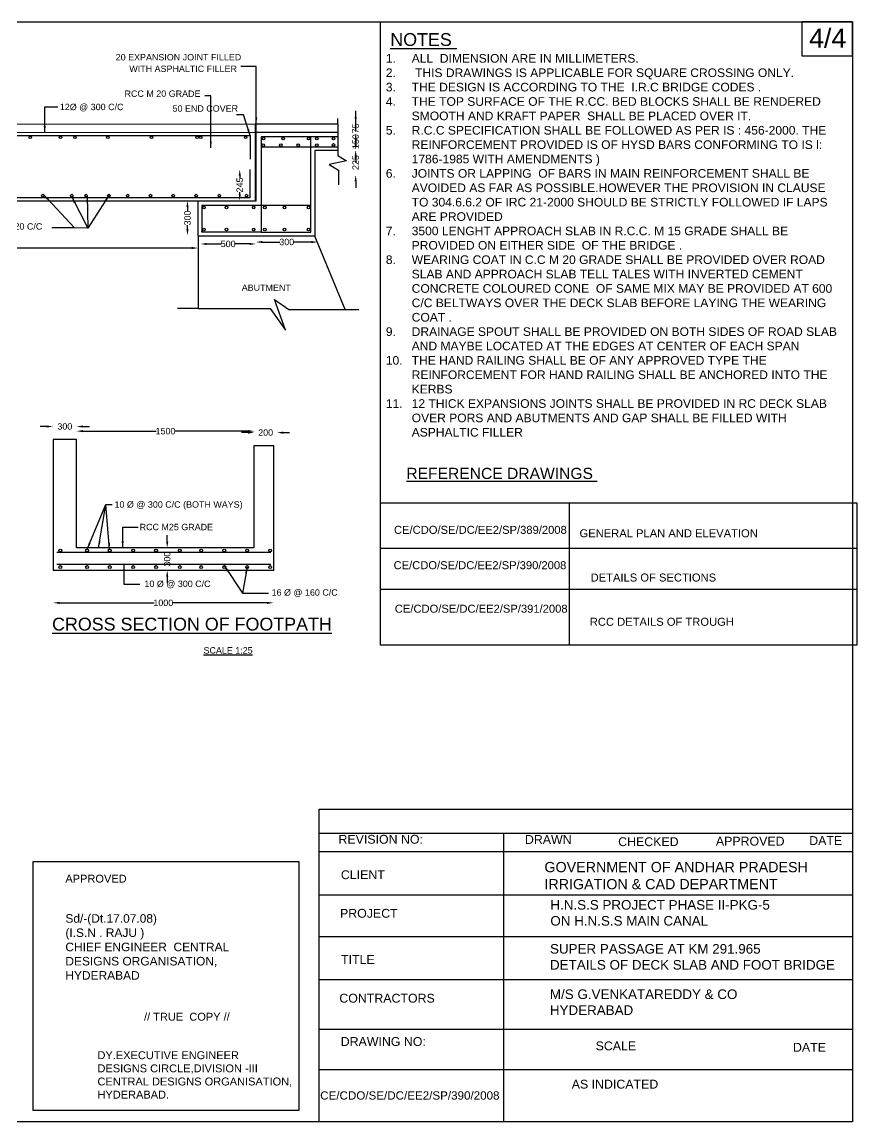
# Model space of a CAD drawing. Header units: millimetres. Extents: x 2520774 to 2546852, y 44349741 to 44366953.
# Drawn here: x 2533786 to 2546852, y 44349741 to 44366953 of the extents above; entities that cross this region are included whole.
import ezdxf

# ---------------------------------------------------------------- set-up
doc = ezdxf.new("R2010")
doc.units = ezdxf.units.MM
doc.header["$MEASUREMENT"] = 0
for name, color, linetype in [('DIMENSION', 7, 'Continuous'), ('DIMENSIONS', 7, 'Continuous'), ('DRAWING', 2, 'Continuous'), ('TEXT', 7, 'Continuous')]:
    doc.layers.add(name, color=color, linetype=linetype)
doc.styles.get("Standard").update_dxf_attribs({"font": 'arial.ttf', "height": 100})
doc.dimstyles.get("Standard").update_dxf_attribs({"dimtxt": 100, "dimasz": 100, "dimexe": 0.18, "dimexo": 0.0625, "dimgap": 0.09, "dimtad": 0, "dimdec": 0, "dimzin": 0, "dimdsep": 46, "dimtxsty": 'Standard', "dimcen": 0.09, "dimse1": 1, "dimse2": 1, "dimadec": 0, "dimazin": 0, "dimtfac": 1, "dimtdec": 0, "dimtofl": 0, "dimtmove": 0, "dimatfit": 3, "dimfxl": 1, "dimtolj": 1, "dimtzin": 0, "dimarcsym": 0})

# ---------------------------------------------------------------- blocks, each defined once
blk = doc.blocks.new('*D62')
at = {"layer": 'Defpoints', "color": 0, "transparency": 16777216}
for p in [(2536375, 44364157), (2536375, 44364157), (2536375, 44363615)]:
    blk.add_point(p, dxfattribs=at)
at = {"layer": 'DIMENSION', "color": 0, "lineweight": -2, "transparency": 16777216}
for p, q in [((2536375, 44364057), (2536375, 44363996)), ((2536375, 44363715), (2536375, 44363776))]:
    blk.add_line(p, q, dxfattribs=at)
at = {"layer": 'DIMENSION', "color": 0, "transparency": 16777216}
for points in [[(2536358, 44364057), (2536392, 44364057), (2536375, 44364157)], [(2536358, 44363715), (2536392, 44363715), (2536375, 44363615)]]:
    blk.add_solid(points, dxfattribs=at)
at = {"layer": 'DIMENSION', "color": 0, "transparency": 16777216, "insert": (2536375, 44363886), "char_height": 100, "attachment_point": 5, "rotation": 90}
blk.add_mtext('\\A1;300', dxfattribs=at)
blk = doc.blocks.new('*D63')
at = {"layer": 'Defpoints', "color": 0, "transparency": 16777216}
for p in [(2536578, 44363480), (2536578, 44363480), (2537446, 44363480)]:
    blk.add_point(p, dxfattribs=at)
at = {"layer": 'DIMENSION', "color": 0, "lineweight": -2, "transparency": 16777216}
for p, q in [((2536678, 44363480), (2536902, 44363480)), ((2537346, 44363480), (2537122, 44363480))]:
    blk.add_line(p, q, dxfattribs=at)
at = {"layer": 'DIMENSION', "color": 0, "transparency": 16777216}
for points in [[(2536678, 44363496), (2536678, 44363463), (2536578, 44363480)], [(2537346, 44363496), (2537346, 44363463), (2537446, 44363480)]]:
    blk.add_solid(points, dxfattribs=at)
at = {"layer": 'DIMENSION', "color": 0, "transparency": 16777216, "insert": (2537012, 44363480), "char_height": 100, "attachment_point": 5}
blk.add_mtext('\\A1;500', dxfattribs=at)
blk = doc.blocks.new('*D64')
at = {"layer": 'Defpoints', "color": 0, "transparency": 16777216}
for p in [(2537446, 44363480), (2538411, 44363510), (2538411, 44363504)]:
    blk.add_point(p, dxfattribs=at)
at = {"layer": 'DIMENSION', "color": 0, "lineweight": -2, "transparency": 16777216}
for p, q in [((2537546, 44363510), (2537818, 44363510)), ((2538311, 44363510), (2538039, 44363510))]:
    blk.add_line(p, q, dxfattribs=at)
at = {"layer": 'DIMENSION', "color": 0, "transparency": 16777216}
for points in [[(2537546, 44363527), (2537546, 44363493), (2537446, 44363510)], [(2538311, 44363527), (2538311, 44363493), (2538411, 44363510)]]:
    blk.add_solid(points, dxfattribs=at)
at = {"layer": 'DIMENSION', "color": 0, "transparency": 16777216, "insert": (2537928, 44363510), "char_height": 100, "attachment_point": 5}
blk.add_mtext('\\A1;300', dxfattribs=at)
blk = doc.blocks.new('*D65')
at = {"layer": 'Defpoints', "color": 0, "transparency": 16777216}
for p in [(2537193, 44364646), (2537209, 44364646), (2537209, 44364157)]:
    blk.add_point(p, dxfattribs=at)
at = {"layer": 'DIMENSION', "color": 0, "lineweight": -2, "transparency": 16777216}
for p, q in [((2537193, 44364546), (2537193, 44364513)), ((2537193, 44364257), (2537193, 44364290))]:
    blk.add_line(p, q, dxfattribs=at)
at = {"layer": 'DIMENSION', "color": 0, "transparency": 16777216}
for points in [[(2537177, 44364546), (2537210, 44364546), (2537193, 44364646)], [(2537177, 44364257), (2537210, 44364257), (2537193, 44364157)]]:
    blk.add_solid(points, dxfattribs=at)
at = {"layer": 'DIMENSION', "color": 0, "transparency": 16777216, "insert": (2537193, 44364402), "char_height": 100, "attachment_point": 5, "rotation": 90}
blk.add_mtext('\\A1;245', dxfattribs=at)
blk = doc.blocks.new('*D66')
at = {"layer": 'Defpoints', "color": 0, "transparency": 16777216}
for p in [(2538980, 44364948), (2539007, 44364948), (2538980, 44364558)]:
    blk.add_point(p, dxfattribs=at)
at = {"layer": 'DIMENSION', "color": 0, "lineweight": -2, "transparency": 16777216}
for p, q in [((2539007, 44365048), (2539007, 44365148)), ((2539007, 44364458), (2539007, 44364358))]:
    blk.add_line(p, q, dxfattribs=at)
at = {"layer": 'DIMENSION', "color": 0, "transparency": 16777216}
for points in [[(2538990, 44365048), (2539024, 44365048), (2539007, 44364948)], [(2538990, 44364458), (2539024, 44364458), (2539007, 44364558)]]:
    blk.add_solid(points, dxfattribs=at)
at = {"layer": 'DIMENSION', "color": 0, "transparency": 16777216, "insert": (2539007, 44364753), "char_height": 100, "attachment_point": 5, "rotation": 90}
blk.add_mtext('\\A1;225', dxfattribs=at)
blk = doc.blocks.new('*D67')
at = {"layer": 'Defpoints', "color": 0, "transparency": 16777216}
for p in [(2539007, 44365214), (2539007, 44365214), (2539007, 44364948)]:
    blk.add_point(p, dxfattribs=at)
at = {"layer": 'DIMENSION', "color": 0, "lineweight": -2, "transparency": 16777216}
for p, q in [((2539007, 44365314), (2539007, 44365414)), ((2539007, 44364848), (2539007, 44364748))]:
    blk.add_line(p, q, dxfattribs=at)
at = {"layer": 'DIMENSION', "color": 0, "transparency": 16777216}
for points in [[(2538990, 44365314), (2539024, 44365314), (2539007, 44365214)], [(2538990, 44364848), (2539024, 44364848), (2539007, 44364948)]]:
    blk.add_solid(points, dxfattribs=at)
at = {"layer": 'DIMENSION', "color": 0, "transparency": 16777216, "insert": (2539007, 44365081), "char_height": 100, "attachment_point": 5, "rotation": 90}
blk.add_mtext('\\A1;150', dxfattribs=at)
blk = doc.blocks.new('*D68')
at = {"layer": 'Defpoints', "color": 0, "transparency": 16777216}
for p in [(2539007, 44365364), (2539007, 44365364), (2539007, 44365214)]:
    blk.add_point(p, dxfattribs=at)
at = {"layer": 'DIMENSION', "color": 0, "lineweight": -2, "transparency": 16777216}
for p, q in [((2539007, 44365464), (2539007, 44365564)), ((2539007, 44365114), (2539007, 44365014))]:
    blk.add_line(p, q, dxfattribs=at)
at = {"layer": 'DIMENSION', "color": 0, "transparency": 16777216}
for points in [[(2538990, 44365464), (2539024, 44365464), (2539007, 44365364)], [(2538990, 44365114), (2539024, 44365114), (2539007, 44365214)]]:
    blk.add_solid(points, dxfattribs=at)
at = {"layer": 'DIMENSION', "color": 0, "transparency": 16777216, "insert": (2539007, 44365288), "char_height": 100, "attachment_point": 5, "rotation": 90}
blk.add_mtext('\\A1;75', dxfattribs=at)
blk = doc.blocks.new('*D69')
at = {"layer": 'Defpoints', "color": 0, "transparency": 16777216}
for p in [(2523626, 44363416), (2523626, 44363347), (2536542, 44363347)]:
    blk.add_point(p, dxfattribs=at)
at = {"layer": 'DIMENSION', "color": 0, "lineweight": -2, "transparency": 16777216}
for p, q in [((2523726, 44363416), (2529934, 44363416)), ((2536442, 44363416), (2530233, 44363416))]:
    blk.add_line(p, q, dxfattribs=at)
at = {"layer": 'DIMENSION', "color": 0, "transparency": 16777216}
for points in [[(2523726, 44363433), (2523726, 44363399), (2523626, 44363416)], [(2536442, 44363433), (2536442, 44363399), (2536542, 44363416)]]:
    blk.add_solid(points, dxfattribs=at)
at = {"layer": 'DIMENSION', "color": 0, "transparency": 16777216, "insert": (2530084, 44363416), "char_height": 100, "attachment_point": 5}
blk.add_mtext('\\A1;5500', dxfattribs=at)
blk = doc.blocks.new('*D102')
at = {"layer": 'Defpoints', "color": 0, "transparency": 16777216}
for p in [(2534274, 44357950), (2537721, 44357864), (2537721, 44357853)]:
    blk.add_point(p, dxfattribs=at)
at = {"layer": 'DIMENSION', "color": 0, "lineweight": -2, "transparency": 16777216}
for p, q in [((2534374, 44357864), (2535853, 44357864)), ((2537621, 44357864), (2536142, 44357864))]:
    blk.add_line(p, q, dxfattribs=at)
at = {"layer": 'DIMENSION', "color": 0, "transparency": 16777216}
for points in [[(2534374, 44357880), (2534374, 44357847), (2534274, 44357864)], [(2537621, 44357880), (2537621, 44357847), (2537721, 44357864)]]:
    blk.add_solid(points, dxfattribs=at)
at = {"layer": 'DIMENSION', "color": 0, "transparency": 16777216, "insert": (2535997, 44357864), "char_height": 100, "attachment_point": 5}
blk.add_mtext('\\A1;1000', dxfattribs=at)
blk = doc.blocks.new('*D103')
at = {"layer": 'Defpoints', "color": 0, "transparency": 16777216}
for p in [(2536026, 44358724), (2536058, 44358724), (2536039, 44358372)]:
    blk.add_point(p, dxfattribs=at)
at = {"layer": 'DIMENSION', "color": 0, "lineweight": -2, "transparency": 16777216}
for p, q in [((2536058, 44358824), (2536058, 44358924)), ((2536058, 44358272), (2536058, 44358172))]:
    blk.add_line(p, q, dxfattribs=at)
at = {"layer": 'DIMENSION', "color": 0, "transparency": 16777216}
for points in [[(2536042, 44358824), (2536075, 44358824), (2536058, 44358724)], [(2536042, 44358272), (2536075, 44358272), (2536058, 44358372)]]:
    blk.add_solid(points, dxfattribs=at)
at = {"layer": 'DIMENSION', "color": 0, "transparency": 16777216, "insert": (2536058, 44358548), "char_height": 100, "attachment_point": 5, "rotation": 90}
blk.add_mtext('\\A1;300', dxfattribs=at)
blk = doc.blocks.new('*D104')
at = {"layer": 'Defpoints', "color": 0, "transparency": 16777216}
for p in [(2534272, 44360624), (2534272, 44360421), (2534640, 44360421)]:
    blk.add_point(p, dxfattribs=at)
at = {"layer": 'DIMENSION', "color": 0, "lineweight": -2, "transparency": 16777216}
for p, q in [((2534172, 44360624), (2534072, 44360624)), ((2534740, 44360624), (2534840, 44360624))]:
    blk.add_line(p, q, dxfattribs=at)
at = {"layer": 'DIMENSION', "color": 0, "transparency": 16777216}
for points in [[(2534172, 44360640), (2534172, 44360607), (2534272, 44360624)], [(2534740, 44360640), (2534740, 44360607), (2534640, 44360624)]]:
    blk.add_solid(points, dxfattribs=at)
at = {"layer": 'DIMENSION', "color": 0, "transparency": 16777216, "insert": (2534456, 44360624), "char_height": 100, "attachment_point": 5}
blk.add_mtext('\\A1;300', dxfattribs=at)
blk = doc.blocks.new('*D105')
at = {"layer": 'Defpoints', "color": 0, "transparency": 16777216}
for p in [(2534640, 44360624), (2537422, 44360554), (2537422, 44360551)]:
    blk.add_point(p, dxfattribs=at)
at = {"layer": 'DIMENSION', "color": 0, "lineweight": -2, "transparency": 16777216}
for p, q in [((2534740, 44360551), (2535887, 44360551)), ((2537322, 44360551), (2536176, 44360551))]:
    blk.add_line(p, q, dxfattribs=at)
at = {"layer": 'DIMENSION', "color": 0, "transparency": 16777216}
for points in [[(2534740, 44360568), (2534740, 44360534), (2534640, 44360551)], [(2537322, 44360568), (2537322, 44360534), (2537422, 44360551)]]:
    blk.add_solid(points, dxfattribs=at)
at = {"layer": 'DIMENSION', "color": 0, "transparency": 16777216, "insert": (2536031, 44360551), "char_height": 100, "attachment_point": 5}
blk.add_mtext('\\A1;1500', dxfattribs=at)
blk = doc.blocks.new('*D106')
at = {"layer": 'Defpoints', "color": 0, "transparency": 16777216}
for p in [(2537422, 44360551), (2537774, 44360551), (2537774, 44360528)]:
    blk.add_point(p, dxfattribs=at)
at = {"layer": 'DIMENSION', "color": 0, "lineweight": -2, "transparency": 16777216}
for p, q in [((2537322, 44360528), (2537222, 44360528)), ((2537874, 44360528), (2537974, 44360528))]:
    blk.add_line(p, q, dxfattribs=at)
at = {"layer": 'DIMENSION', "color": 0, "transparency": 16777216}
for points in [[(2537322, 44360544), (2537322, 44360511), (2537422, 44360528)], [(2537874, 44360544), (2537874, 44360511), (2537774, 44360528)]]:
    blk.add_solid(points, dxfattribs=at)
at = {"layer": 'DIMENSION', "color": 0, "transparency": 16777216, "insert": (2537598, 44360528), "char_height": 100, "attachment_point": 5}
blk.add_mtext('\\A1;200', dxfattribs=at)

msp = doc.modelspace()

# ---------------------------------------------------------------- linework, layer by layer
at = {"layer": 'DIMENSION', "color": 0}
for points in [[(2546783.5, 44349740.7), (2520774.5, 44349740.7), (2520774.5, 44366953), (2546783.5, 44366953)], [(2546783.5, 44366953), (2545986, 44366953), (2545986, 44366422), (2546783.5, 44366422)], [(2539396, 44359431), (2546851.5, 44359431), (2546851.5, 44357204.3), (2539396, 44357204.3)], [(2538436.9, 44354635.5), (2546783.5, 44354635.5), (2546783.5, 44349740.7), (2538436.9, 44349740.7)]]:
    msp.add_lwpolyline(points, close=True, dxfattribs=at)
at = {"layer": 'DIMENSION'}
msp.add_lwpolyline([(2539396, 44359431), (2539396, 44366953)], dxfattribs=at)
at = {"layer": 'DIMENSION', "color": 0}
for points in [[(2546783.5, 44354635.5), (2546783.5, 44349740.7)], [(2538436.9, 44350564.1), (2546783.5, 44350564.1)]]:
    msp.add_lwpolyline(points, dxfattribs=at)
at = {"layer": 'DIMENSIONS', "color": 0}
for points in [[(2546851.5, 44357204.3), (2539396, 44357204.3), (2539396, 44359431), (2546851.5, 44359431)], [(2542347.5, 44359431), (2542347.5, 44357204.3)], [(2539396, 44358719.4), (2546851.5, 44358719.4)], [(2546851.5, 44358072.7), (2539396, 44358072.7)]]:
    msp.add_lwpolyline(points, dxfattribs=at)
at = {"layer": 'DRAWING', "color": 0}
for points in [[(2521423.9, 44365348.6), (2522696.9, 44365348.6), (2522696.9, 44364156.7), (2537451.9, 44364156.7), (2537451.9, 44365360.1), (2538730.1, 44365360.1), (2538730.1, 44365445.3)], [(2522729.6, 44365348.6), (2537435.4, 44365360.1), (2537435.4, 44364156.7)], [(2538730.1, 44365360.1), (2538730.1, 44364866.4), (2538862.7, 44364778.1), (2538593.9, 44364725.4), (2538736.5, 44364635.6), (2538736.5, 44364402.7)], [(2537435.4, 44365225.5), (2522729.6, 44365216.8)], [(2522823.4, 44365175), (2537355.3, 44365175), (2537355.3, 44364807.5)], [(2538730.1, 44365226.3), (2537451.9, 44365226.3)], [(2538730.1, 44365157.8), (2537530.6, 44365157.8), (2537530.6, 44363662.6), (2538304.1, 44363662.6), (2538304.1, 44365157.8)], [(2538730.1, 44364996.9), (2537530.6, 44364996.9)], [(2538730.1, 44364940.3), (2538370.3, 44364940.3), (2538370.3, 44363603.1), (2536541.6, 44363603.1), (2536541.6, 44364156.7)], [(2537352.3, 44364642.6), (2537352.3, 44364203.4), (2522823.4, 44364203.4), (2522823.4, 44364652.4)], [(2538304.1, 44364082.5), (2536602.3, 44364082.5), (2536602.3, 44363677.9)], [(2537530.6, 44363662.6), (2536602.3, 44363662.6), (2536602.3, 44363677.9)], [(2536541.6, 44363603.1), (2536541.6, 44362471.6), (2536217.3, 44362471.6)], [(2538843.7, 44362455.6), (2538370.3, 44363603.1)], [(2536541.6, 44362471.6), (2537670.5, 44362471.6), (2537908.5, 44362132.8), (2537738.3, 44362608.3), (2537963.3, 44362455.6), (2539055.7, 44362455.6)], [(2537728.7, 44358372.2), (2537728.7, 44360323.2), (2537411.2, 44360323.2), (2537411.2, 44358724.2), (2534640.2, 44358724.2), (2534640.2, 44360420.7), (2534271.7, 44360420.7)], [(2534271.7, 44360420.7), (2534271.7, 44358372.2)], [(2537677.7, 44358651.7), (2534331.2, 44358651.7)], [(2537677.7, 44358463.2), (2534331.2, 44358463.2)], [(2537728.7, 44358372.2), (2534271.7, 44358372.2)]]:
    msp.add_lwpolyline(points, dxfattribs=at)
for centre, radius in [((2533916, 44365148.5), 20.5), ((2534387, 44365148.5), 20.5), ((2534614.5, 44365148.5), 20.5), ((2535128.5, 44365148.5), 20.5), ((2535811, 44365148.5), 20.5), ((2536526, 44365148.5), 20.5), ((2536582.5, 44365148.5), 20.5), ((2537285.5, 44365148.5), 20.5), ((2537559.5, 44365025.5), 20.5), ((2537567, 44365127.5), 20.5), ((2537834.5, 44365025.5), 20.5), ((2537871.5, 44365127.5), 20.5), ((2538109.5, 44365025.5), 20.5), ((2538270.5, 44365127.5), 20.5), ((2538399.5, 44365127.5), 20.5), ((2538399.5, 44365026), 20.5), ((2538659.5, 44365127.5), 20.5), ((2538659.5, 44365029), 20.5), ((2534110, 44364236), 20.5), ((2534564, 44364236), 20.5), ((2534787.5, 44364236), 20.5), ((2535143.5, 44364236), 20.5), ((2535439.5, 44364236), 20.5), ((2535797.5, 44364236), 20.5), ((2536151.5, 44364236), 20.5), ((2536509.5, 44364236), 20.5), ((2536873.5, 44364236), 20.5), ((2537300.5, 44364236), 20.5), ((2536633.5, 44364051.5), 20.5), ((2536987, 44364051.5), 20.5), ((2537411, 44364051.5), 20.5), ((2537584.5, 44364051.5), 20.5), ((2537894, 44364051.5), 20.5), ((2538270.5, 44364051.5), 20.5), ((2536633.5, 44363705), 20.5), ((2536987, 44363705), 20.5), ((2537411, 44363705), 20.5), ((2537584.5, 44363705), 20.5), ((2537894, 44363705), 20.5), ((2538270.5, 44363705), 20.5), ((2534385.7, 44358684.7), 22), ((2534803.7, 44358684.7), 22), ((2535158.2, 44358684.7), 22), ((2535524.2, 44358684.7), 22), ((2535883.2, 44358684.7), 22), ((2536254.7, 44358684.7), 22), ((2536590.7, 44358684.7), 22), ((2536951.7, 44358684.7), 22), ((2537309.2, 44358684.7), 22), ((2537669.7, 44358684.7), 22), ((2534385.7, 44358424.7), 22), ((2534803.7, 44358424.7), 22), ((2535158.2, 44358424.7), 22), ((2535524.2, 44358424.7), 22), ((2535883.2, 44358424.7), 22), ((2536254.7, 44358424.7), 22), ((2536590.7, 44358424.7), 22), ((2536951.7, 44358424.7), 22), ((2537309.2, 44358424.7), 22), ((2537669.7, 44358424.7), 22)]:
    msp.add_circle(centre, radius, dxfattribs=at)
at = {"layer": 'TEXT', "color": 0}
for points in [[(2538436.9, 44354258.4), (2546783.5, 44354258.4)], [(2541319.5, 44354251.7), (2541319.5, 44349740.7)], [(2538436.9, 44353975.7), (2546783.5, 44353975.7)], [(2538436.9, 44353295.4), (2546783.5, 44353295.4)], [(2538436.9, 44352645.7), (2546783.5, 44352645.7)], [(2546783.5, 44351963), (2538436.9, 44351963)], [(2538436.9, 44351195), (2546783.5, 44351195)]]:
    msp.add_lwpolyline(points, dxfattribs=at)
msp.add_lwpolyline([(2533961, 44353817.2), (2538115.1, 44353817.2), (2538115.1, 44349918.5), (2533961, 44349918.5)], close=True, dxfattribs=at)

# ---------------------------------------------------------------- texts
at = {"layer": 'DIMENSION', "insert": (2534967, 44350847.5), "char_height": 123.421, "width": 3032.449, "attachment_point": 1}
msp.add_mtext('DY.EXECUTIVE ENGINEER  \\PDESIGNS CIRCLE,DIVISION -III \\PCENTRAL DESIGNS ORGANISATION, \\PHYDERABAD.', dxfattribs=at)
at = {"layer": 'DIMENSIONS', "color": 0}
for s, height, p in [('%%UNOTES ', 200, (2539549, 44366578.4)), ('4/4', 300, (2546101.5, 44366550.5))]:
    msp.add_text(s, height=height, dxfattribs=at).set_placement(p)
at = {"layer": 'DIMENSIONS', "color": 0, "insert": (2539343.8, 44366451.6), "char_height": 135, "width": 7223.405, "attachment_point": 1}
msp.add_mtext('\\pi-405,l540,t540;1.^IALL  DIMENSION ARE IN MILLIMETERS.\\P2.^I THIS DRAWINGS IS APPLICABLE FOR SQUARE CROSSING ONLY.\\P3.^ITHE DESIGN IS ACCORDING TO THE  I.R.C BRIDGE CODES .\\P4.^ITHE TOP SURFACE OF THE R.CC. BED BLOCKS SHALL BE RENDERED SMOOTH AND KRAFT PAPER  SHALL BE PLACED OVER IT. \\P5.^IR.C.C SPECIFICATION SHALL BE FOLLOWED AS PER IS : 456-2000. THE REINFORCEMENT PROVIDED IS OF HYSD BARS CONFORMING TO IS l: 1786-1985 WITH AMENDMENTS ) \\P6.^IJOINTS OR LAPPING  OF BARS IN MAIN REINFORCEMENT SHALL BE AVOIDED AS FAR AS POSSIBLE.HOWEVER THE PROVISION IN CLAUSE TO 304.6.6.2 OF IRC 21-2000 SHOULD BE STRICTLY FOLLOWED IF LAPS ARE PROVIDED \\P7.^I3500 LENGHT APPROACH SLAB IN R.C.C. M 15 GRADE SHALL BE PROVIDED ON EITHER SIDE  OF THE BRIDGE .\\P8.^IWEARING COAT IN C.C M 20 GRADE SHALL BE PROVIDED OVER ROAD SLAB AND APPROACH SLAB TELL TALES WITH INVERTED CEMENT CONCRETE COLOURED CONE  OF SAME MIX MAY BE PROVIDED AT 600 C/C BELTWAYS OVER THE DECK SLAB BEFORE LAYING THE WEARING COAT .\\P9.^IDRAINAGE SPOUT SHALL BE PROVIDED ON BOTH SIDES OF ROAD SLAB AND MAYBE LOCATED AT THE EDGES AT CENTER OF EACH SPAN  \\P10.^ITHE HAND RAILING SHALL BE OF ANY APPROVED TYPE THE  REINFORCEMENT FOR HAND RAILING SHALL BE ANCHORED INTO THE KERBS \\P11.^I12 THICK EXPANSIONS JOINTS SHALL BE PROVIDED IN RC DECK SLAB OVER PORS AND ABUTMENTS AND GAP SHALL BE FILLED WITH ASPHALTIC FILLER ', dxfattribs=at)
at = {"layer": 'TEXT', "color": 0}
for s, height, p in [('20 EXPANSION JOINT FILLED', 100, (2535252.3, 44366351.9)), ('WITH ASPHALTIC FILLER', 100, (2535465, 44366170.7)), ('RCC M 20 GRADE', 100, (2535390.6, 44365781.5)), ('12Ø @ 300 C/C', 100, (2534378, 44365573.6)), ('50 END COVER', 100, (2536141.8, 44365549.3)), ('12 Ø @ 220 C/C', 100, (2533068.4, 44363704.1)), ('ABUTMENT', 100, (2537223.8, 44362745.4)), ('%%UREFERENCE DRAWINGS ', 175, (2539800.2, 44359801.8)), ('10 Ø @ 300 C/C (BOTH WAYS)', 100, (2535233.6, 44359353.4)), ('RCC M25 GRADE', 100, (2535626.7, 44359000.7)), ('CE/CDO/SE/DC/EE2/SP/389/2008', 125.244, (2539606.8, 44358943.7)), ('GENERAL PLAN AND ELEVATION ', 125.244, (2542509.6, 44358890.2)), ('CE/CDO/SE/DC/EE2/SP/390/2008', 125.244, (2539600, 44358390.7)), ('DETAILS OF SECTIONS', 125.244, (2542683.7, 44358197.7)), ('10 Ø @ 300 C/C', 100, (2535702.1, 44358112.4)), ('16 Ø @ 160 C/C', 100, (2537691.5, 44357976.6)), ('CE/CDO/SE/DC/EE2/SP/391/2008', 125.244, (2539619.3, 44357709.9)), ('%%UCROSS SECTION OF FOOTPATH', 200, (2534256.7, 44357431.3)), ('RCC DETAILS OF TROUGH ', 125.244, (2542670.4, 44357505.2)), ('%%USCALE 1:25', 100, (2536626.2, 44357070.9)), ('REVISION NO:', 138.461, (2538737.8, 44354094.9)), ('DRAWN ', 138.46, (2541655.6, 44354092.3)), ('CHECKED ', 138.46, (2543114.5, 44354057.4)), ('APPROVED ', 138.46, (2544643.2, 44354066.1)), ('DATE ', 138.46, (2546103.6, 44354074.8)), ('CLIENT', 138.46, (2538775.7, 44353540.8)), ('PROJECT', 138.46, (2538762.1, 44352936.7)), ('TITLE ', 138.46, (2538778.4, 44352215)), ('CONTRACTORS ', 138.461, (2538751.3, 44351608.5)), ('DRAWING NO:', 138.461, (2538773.1, 44350930.7)), ('SCALE ', 138.46, (2542761.4, 44350862.3)), ('DATE ', 138.46, (2545850, 44350840.6)), ('AS INDICATED ', 138.461, (2542387.8, 44350263.3)), ('CE/CDO/SE/DC/EE2/SP/390/2008', 130, (2538451.9, 44350090.6))]:
    msp.add_text(s, height=height, dxfattribs=at).set_placement(p)
at = {"layer": 'TEXT', "color": 0, "attachment_point": 1}
for s, insert, char_height, width in [('GOVERNMENT OF ANDHAR PRADESH  IRRIGATION & CAD DEPARTMENT ', (2541960.5, 44353809.5), 160, 4345.055), ('APPROVED  \\P\\P\\P{\\H1.0833x;Sd/-(Dt.17.07.08) \\P(I.S.N . RAJU ) \\PCHIEF ENGINEER  CENTRAL DESIGNS ORGANISATION, HYDERABAD \\H0.99997x; }', (2534465, 44353609.9), 123.428, 2837.353), ('H.N.S.S PROJECT PHASE II-PKG-5\\PON H.N.S.S MAIN CANAL', (2542053.6, 44353213.6), 150, 4430.198), ('SUPER PASSAGE AT KM 291.965 \\PDETAILS OF DECK SLAB AND FOOT BRIDGE  ', (2542048, 44352525.2), 150, 4512.88), ('M/S G.VENKATAREDDY & CO  HYDERABAD ', (2542046.2, 44351815.3), 150, 3090.98), ('\\P{\\H0.99994x;// TRUE  COPY //}', (2535695.5, 44351655.4), 123.428, 1342.445)]:
    msp.add_mtext(s, dxfattribs=dict(at, insert=insert, char_height=char_height, width=width))

# ---------------------------------------------------------------- dimensions: what is measured, and where the dimension line sits
at = {"layer": 'DIMENSION', "color": 0}
for base, p1, p2, text, picture, middle in [((2539007, 44365363.5), (2539007, 44365213.5), (2539007, 44365363.5), '75', '*D68', (2539007, 44365288.5)), ((2539007, 44365213.5), (2539007, 44364948), (2539007, 44365213.5), '150', '*D67', (2539007, 44365080.8)), ((2539007, 44364948), (2538979.5, 44364558.5), (2538979.5, 44364948), '225', '*D66', (2539007, 44364753.2)), ((2537193.5, 44364646.5), (2537209, 44364156.7), (2537209, 44364646.5), '245', '*D65', (2537193.5, 44364401.6)), ((2536375, 44364156.7), (2536375, 44363615), (2536375, 44364156.7), '300', '*D62', (2536375, 44363885.9)), ((2536058.5, 44358724.2), (2536039, 44358372.2), (2536025.7, 44358724.2), '300', '*D103', (2536058.5, 44358548.2))]:
    dim = msp.add_linear_dim(base=base, p1=p1, p2=p2, angle=90, text=text, dimstyle='Standard', dxfattribs=at)
    dim.commit()
    dim.dimension.update_dxf_attribs({"geometry": picture, "text_midpoint": middle})
for base, p1, p2, text, picture, middle in [((2523625.9, 44363416), (2536541.6, 44363347), (2523625.9, 44363347), '5500', '*D69', (2530083.7, 44363416)), ((2536578.5, 44363479.5), (2537445.5, 44363479.5), (2536578.5, 44363479.5), '500', '*D63', (2537012, 44363479.5)), ((2538411.3, 44363510), (2537445.5, 44363479.5), (2538411.3, 44363503.8), '300', '*D64', (2537928.4, 44363510)), ((2534271.7, 44360623.5), (2534640.2, 44360420.7), (2534271.7, 44360420.7), '300', '*D104', (2534456, 44360623.5)), ((2537422, 44360551), (2534640.2, 44360623.5), (2537422, 44360553.5), '1500', '*D105', (2536031.1, 44360551)), ((2537774, 44360527.5), (2537422, 44360551), (2537774, 44360551), '200', '*D106', (2537598, 44360527.5)), ((2537721, 44357863.5), (2534273.5, 44357950), (2537721, 44357853), '1000', '*D102', (2535997.2, 44357863.5))]:
    dim = msp.add_linear_dim(base=base, p1=p1, p2=p2, text=text, dimstyle='Standard', dxfattribs=at)
    dim.commit()
    dim.dimension.update_dxf_attribs({"geometry": picture, "text_midpoint": middle})

# ---------------------------------------------------------------- leaders
for points in [[(2537451.9, 44365360.1), (2537451.9, 44366259), (2537212.5, 44366259)], [(2536740.5, 44364982), (2536740.5, 44365796), (2536647, 44365796)], [(2534142, 44365223.6), (2534142, 44365628), (2534347.5, 44365628)], [(2537355.3, 44365175), (2537251, 44365500), (2537144, 44365500)], [(2534121.4, 44364253), (2534609.5, 44363734.5), (2534252.5, 44363734.5)], [(2535143.5, 44364236), (2534815, 44363728), (2534252.5, 44363734.5)], [(2534564, 44364215.5), (2534815, 44363728)], [(2534808, 44364236), (2534815, 44363728)], [(2534807.4, 44358706.4), (2535095.5, 44359403), (2535197, 44359403)], [(2534984, 44358724.2), (2535095.5, 44359403)], [(2535156.3, 44358706.6), (2535095.5, 44359403)], [(2535361.5, 44358724.2), (2535361.5, 44359046), (2535604, 44359046)], [(2535381, 44358463.2), (2535381, 44358156), (2535630.5, 44358156)], [(2536947, 44358446.2), (2537236.5, 44358018), (2537640.5, 44358018)], [(2537309.2, 44358424.7), (2537236.5, 44358018)]]:
    msp.add_leader(points, dimstyle='Standard', override={"dimgap": 0.09, "dimtad": 0}, dxfattribs=at)

doc.saveas('drawing.dxf')
